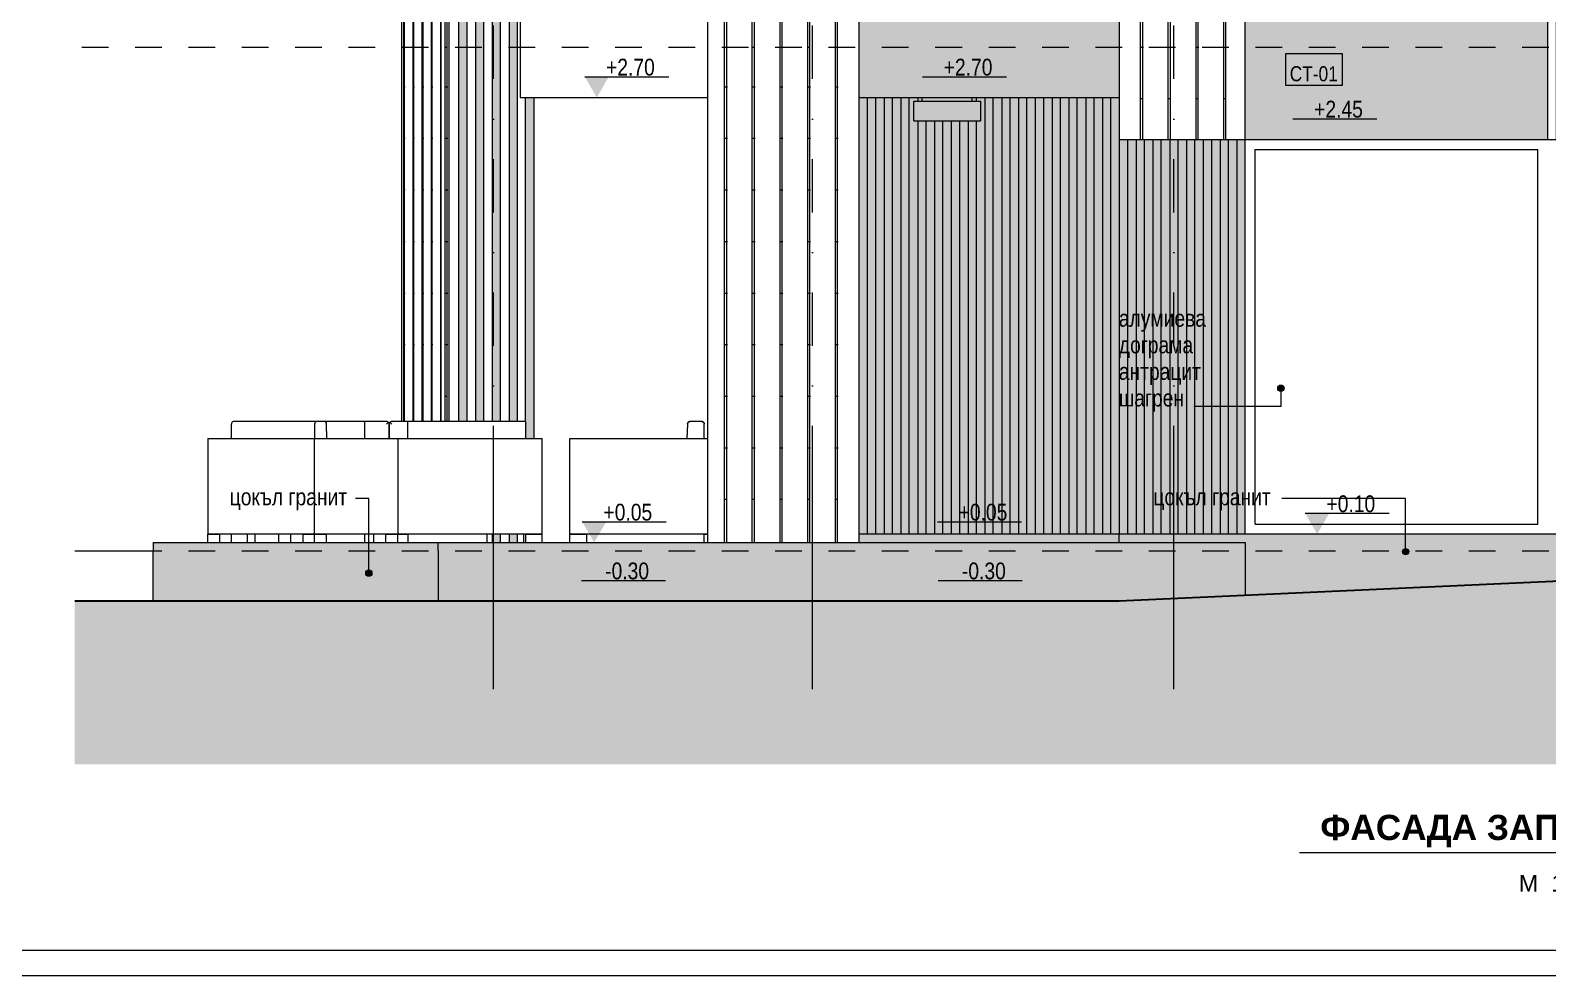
# Model space of a CAD drawing. Header units: centimetres. Extents: x 0 to 25250, y 0 to 2250.
# Drawn here: x 22882 to 23785, y 0 to 563 of the extents above; entities that cross this region are included whole.
import ezdxf

# ---------------------------------------------------------------- set-up
doc = ezdxf.new("R2010")
doc.units = ezdxf.units.CM
doc.linetypes.add('24-View-4$0$Dash', pattern=[31.75, 15.875, -15.875])
doc.linetypes.add('24-View-4$0$Dash dot', pattern=[79.375, 31.75, -23.8125, 0, -23.8125])
for name, color, linetype, lineweight in [('A-ANNO-NOTE', 7, 'Continuous', 9), ('A-DETL', 7, 'Continuous', 9), ('A-DETL-GENF', 7, 'Continuous', 9), ('A-FLOR', 7, 'Continuous', 9), ('A-FLOR-LEVL', 7, 'Continuous', 9), ('A-FLOR-PATT', 7, 'Continuous', 9), ('A-GLAZ', 7, 'Continuous', 5), ('A-GLAZ-CWMG', 7, 'Continuous', 9), ('A-WALL', 7, 'Continuous', 9), ('A-WALL-IDEN', 7, 'Continuous', 9), ('A-WALL-PATT', 7, 'Continuous', 9), ('E-LITE-EQPM', 7, 'Continuous', 9), ('G-ANNO-DIMS', 7, 'Continuous', 9), ('G-ANNO-TEXT', 7, 'Continuous', 9), ('G-ANNO-TTLB', 7, 'Continuous', 9), ('I-FURN', 7, 'Continuous', 9), ('S-GRID', 7, 'Continuous', 9)]:
    doc.layers.add(name, color=color, linetype=linetype, lineweight=lineweight)
doc.styles.add('24-View-4$0$Arial Narrow', font='ARIALN.TTF', dxfattribs={"height": 10})
doc.styles.add('24-View-4$0$Arial Narrow_1', font='ARIALN.TTF', dxfattribs={"height": 9})
doc.styles.add('24-View-4$0$Arial Narrow_2', font='ARIALN.TTF', dxfattribs={"height": 10})
doc.styles.add('24_xrefed$0$Arial', font='arial.ttf', dxfattribs={"height": 0.2})
doc.styles.add('24_xrefed$0$Arial_B', font='arialbd.ttf', dxfattribs={"height": 0.3})
pattern_1 = [(0, (23109.667, 252.922), (5.51, 30.709), [0.27975, -5.231]), (90, (23104.156, 252.9217), (-5.51, 30.709), [30.709, 0]), (90, (23104.58, 252.9217), (-5.51, 30.709), [30.709, 0])]
pattern_2 = [(0, (23109.667, 552.922), (5.51, 30.709), [0.27975, -5.231]), (90, (23104.156, 552.9217), (-5.51, 30.709), [30.709, 0]), (90, (23104.58, 552.9217), (-5.51, 30.709), [30.709, 0])]

# ---------------------------------------------------------------- blocks, each defined once
blk = doc.blocks.new('TEC_ОФИЦИАЛНА РАМКА - TEC_ОФИЦИАЛНА РАМКА-2548457-СГРАДА ТИП III - ФАСАДИ')
at = {"layer": 'G-ANNO-TTLB'}
for p, q in [((41.321, -4.146), (-46.129, -4.146)), ((-48.379, -4.446), (41.621, -4.446))]:
    blk.add_line(p, q, dxfattribs=at)
blk = doc.blocks.new('Viewport - TYPE-NAME SCALE LEVEL-1451543-СГРАДА ТИП III - ФАСАДИ')
at = {"layer": 'G-ANNO-TTLB'}
for p, q in [((0, -0.627), (0, 0.627)), ((2.363, 0), (-3.913, 0))]:
    blk.add_line(p, q, dxfattribs=at)
blk = doc.blocks.new('Sofa-08 - 1400 x 800-1678489-ЗАПАД')
at = {"layer": 'I-FURN'}
for p, q in [((-19.51, 77), (-32.61, 77)), ((-18.01, 67), (-18.01, 75.5)), ((-18.01, 75.5), (-18.01, 67)), ((-18.01, 67), (-18.01, 75.5)), ((-6.91, 77), (-16.51, 77)), ((-98.01, 10), (-98.01, 5)), ((61.99, 10), (61.99, 5))]:
    blk.add_line(p, q, dxfattribs=at)
for points in [[(-18.47, 76.58), (-18.55, 76.65), (-18.71, 76.78), (-18.97, 76.91), (-19.24, 76.98), (-19.42, 77), (-19.51, 77)], [(-19.51, 75.56), (-19.42, 75.65), (-19.24, 75.83), (-18.97, 76.1), (-18.71, 76.35), (-18.55, 76.51), (-18.47, 76.58)], [(-18.01, 75.5), (-18.01, 75.6), (-18.03, 75.8), (-18.12, 76.09), (-18.27, 76.36), (-18.4, 76.51), (-18.47, 76.58)], [(-18.18, 76.19), (-18.19, 76.21), (-18.2, 76.23), (-18.21, 76.25)], [(-18.06, 75.89), (-18.07, 75.91), (-18.07, 75.93), (-18.08, 75.96)], [(-17.55, 76.58), (-17.62, 76.51), (-17.75, 76.36), (-17.9, 76.09), (-17.99, 75.8), (-18.01, 75.6), (-18.01, 75.5)], [(-17.94, 75.96), (-17.95, 75.93), (-17.95, 75.91), (-17.96, 75.89)], [(-17.81, 76.25), (-17.82, 76.23), (-17.83, 76.21), (-17.84, 76.19)], [(-16.51, 77), (-16.6, 77), (-16.78, 76.98), (-17.05, 76.91), (-17.31, 76.78), (-17.47, 76.65), (-17.55, 76.58)], [(-17.55, 76.58), (-17.47, 76.51), (-17.31, 76.35), (-17.05, 76.1), (-16.78, 75.83), (-16.6, 75.65), (-16.51, 75.56)]]:
    blk.add_open_spline(points, degree=3, dxfattribs=at)
blk = doc.blocks.new('Tisch-12 Garten - 1200 x 700-1680447-ЗАПАД')
at = {"layer": 'I-FURN'}
blk.add_line((40.09, 10), (40.09, 5), dxfattribs=at)
blk = doc.blocks.new('Sofa-10 - 900 x 700-1663874-ЗАПАД')
at = {"layer": 'I-FURN'}
for p, q in [((63.09, 77), (-6.91, 77)), ((-6.91, 75.5), (-6.91, 77)), ((-6.91, 67), (-6.91, 75.5)), ((63.09, 77), (63.09, 75.5)), ((63.09, 75.5), (63.09, 67)), ((-12.89, 67), (73.09, 67)), ((73.09, 10), (73.09, 67)), ((-12.89, 10), (-6.91, 10)), ((73.09, 10), (-12.89, 10)), ((-6.91, 10), (-6.91, 5)), ((63.09, 10), (73.09, 10)), ((63.09, 10), (63.09, 5)), ((73.09, 5), (73.09, 10))]:
    blk.add_line(p, q, dxfattribs=at)
blk = doc.blocks.new('Sofa-10 - 900 x 700-V18-ЗАПАД')
at = {"layer": 'I-FURN'}
for p, q in [((-32.61, 77), (-56.34, 77)), ((-32.61, 77), (-32.61, 75.5)), ((-32.61, 75.5), (-32.61, 67)), ((-102.61, 10), (-102.61, 5)), ((-32.61, 10), (-32.61, 5))]:
    blk.add_line(p, q, dxfattribs=at)
blk = doc.blocks.new('Sofa-08 - 1400 x 800-V19-ЗАПАД')
at = {"layer": 'I-FURN'}
for p, q in [((159.53, 75.56), (159.18, 67)), ((168.09, 77), (161.03, 77)), ((169.59, 67), (169.59, 75.5)), ((89.59, 10), (89.59, 67)), ((89.59, 67), (171.59, 67)), ((89.59, 10), (99.59, 10)), ((89.59, 5), (89.59, 10)), ((171.59, 10), (89.59, 10)), ((99.59, 5), (99.59, 10)), ((169.59, 10), (171.59, 10)), ((169.59, 5), (169.59, 10))]:
    blk.add_line(p, q, dxfattribs=at)
for centre, start, end in [((161.03, 75.5), 90, 177.67847), ((168.09, 75.5), 360, 90)]:
    blk.add_arc(centre, 1.5, start, end, dxfattribs=at)
for points, knots in [([(159.58, 75.9), (159.57, 75.88), (159.55, 75.76), (159.53, 75.65), (159.53, 75.56)], [0.6902808, 0.6902808, 0.6902808, 0.6902808, 0.75, 1, 1, 1, 1]), ([(159.53, 75.56), (159.53, 75.65), (159.55, 75.76), (159.57, 75.88), (159.58, 75.9)], [0, 0, 0, 0, 0.25, 0.3097192, 0.3097192, 0.3097192, 0.3097192]), ([(159.71, 76.23), (159.69, 76.18), (159.65, 76.11), (159.62, 76.03), (159.61, 75.99)], [0.3744563, 0.3744563, 0.3744563, 0.3744563, 0.5, 0.6016652, 0.6016652, 0.6016652, 0.6016652]), ([(159.61, 75.99), (159.62, 76.03), (159.65, 76.11), (159.69, 76.18), (159.71, 76.23)], [0.3983348, 0.3983348, 0.3983348, 0.3983348, 0.5, 0.6255437, 0.6255437, 0.6255437, 0.6255437]), ([(160.59, 76.94), (160.56, 76.93), (160.48, 76.9), (160.4, 76.86), (160.35, 76.84)], [0.3983348, 0.3983348, 0.3983348, 0.3983348, 0.5, 0.6255437, 0.6255437, 0.6255437, 0.6255437]), ([(160.35, 76.84), (160.4, 76.86), (160.48, 76.9), (160.56, 76.93), (160.59, 76.94)], [0.3744563, 0.3744563, 0.3744563, 0.3744563, 0.5, 0.6016652, 0.6016652, 0.6016652, 0.6016652]), ([(161.03, 77), (160.94, 77), (160.82, 76.99), (160.71, 76.97), (160.69, 76.96)], [0, 0, 0, 0, 0.25, 0.3097192, 0.3097192, 0.3097192, 0.3097192]), ([(160.69, 76.96), (160.71, 76.97), (160.82, 76.99), (160.94, 77), (161.03, 77)], [0.6902808, 0.6902808, 0.6902808, 0.6902808, 0.75, 1, 1, 1, 1]), ([(168.43, 76.96), (168.41, 76.96), (168.3, 76.99), (168.18, 77), (168.09, 77)], [0.6897634, 0.6897634, 0.6897634, 0.6897634, 0.75, 1, 1, 1, 1]), ([(168.09, 77), (168.18, 77), (168.3, 76.99), (168.41, 76.96), (168.43, 76.96)], [0, 0, 0, 0, 0.25, 0.3102366, 0.3102366, 0.3102366, 0.3102366]), ([(168.77, 76.83), (168.73, 76.86), (168.65, 76.89), (168.57, 76.92), (168.53, 76.93)], [0.375, 0.375, 0.375, 0.375, 0.5, 0.6011906, 0.6011906, 0.6011906, 0.6011906]), ([(168.53, 76.93), (168.57, 76.92), (168.65, 76.89), (168.73, 76.86), (168.77, 76.83)], [0.3988094, 0.3988094, 0.3988094, 0.3988094, 0.5, 0.625, 0.625, 0.625, 0.625]), ([(169.52, 75.94), (169.51, 75.98), (169.48, 76.05), (169.45, 76.12), (169.44, 76.15)], [0.3988094, 0.3988094, 0.3988094, 0.3988094, 0.5, 0.590919, 0.590919, 0.590919, 0.590919]), ([(169.44, 76.15), (169.45, 76.12), (169.48, 76.05), (169.51, 75.98), (169.52, 75.94)], [0.409081, 0.409081, 0.409081, 0.409081, 0.5, 0.6011906, 0.6011906, 0.6011906, 0.6011906]), ([(169.59, 75.5), (169.59, 75.59), (169.58, 75.71), (169.55, 75.82), (169.55, 75.85)], [0, 0, 0, 0, 0.25, 0.3102366, 0.3102366, 0.3102366, 0.3102366]), ([(169.55, 75.85), (169.55, 75.82), (169.58, 75.71), (169.59, 75.59), (169.59, 75.5)], [0.6897634, 0.6897634, 0.6897634, 0.6897634, 0.75, 1, 1, 1, 1])]:
    blk.add_open_spline(points, degree=3, knots=knots, dxfattribs=at)
for points in [[(159.99, 76.58), (159.91, 76.51), (159.85, 76.43), (159.79, 76.35)], [(159.79, 76.35), (159.85, 76.43), (159.91, 76.51), (159.99, 76.58)], [(160.23, 76.77), (160.14, 76.72), (160.06, 76.65), (159.99, 76.58)], [(159.99, 76.58), (160.06, 76.65), (160.14, 76.72), (160.23, 76.77)], [(169.15, 76.56), (169.07, 76.64), (168.99, 76.7), (168.9, 76.76)], [(168.9, 76.76), (168.99, 76.7), (169.07, 76.64), (169.15, 76.56)], [(169.34, 76.32), (169.29, 76.4), (169.22, 76.48), (169.15, 76.56)], [(169.15, 76.56), (169.22, 76.48), (169.29, 76.4), (169.34, 76.32)]]:
    blk.add_open_spline(points, degree=3, dxfattribs=at)
blk = doc.blocks.new('Sofa-10 - 900 x 700-V20-ЗАПАД')
at = {"layer": 'I-FURN'}
for p, q in [((-111.89, 67), (-111.89, 75.5)), ((-61.33, 77), (-110.83, 77)), ((-62.39, 75.5), (-62.39, 67)), ((-56.34, 77), (-61.33, 77)), ((-55.03, 67), (-55.28, 75.56)), ((-126.03, 67), (-62.39, 67)), ((-126.03, 67), (-126.03, 10)), ((-62.39, 10), (-62.39, 67)), ((-62.39, 67), (-12.89, 67)), ((-12.89, 67), (-12.89, 10)), ((-126.03, 10), (-118.96, 10)), ((-126.03, 5), (-126.03, 10)), ((-62.39, 10), (-126.03, 10)), ((-118.96, 10), (-118.96, 5)), ((-111.89, 5), (-111.89, 10)), ((-83.6, 5), (-83.6, 10)), ((-76.53, 5), (-76.53, 10)), ((-69.46, 10), (-62.39, 10)), ((-69.46, 10), (-69.46, 5)), ((-62.39, 10), (-55.32, 10)), ((-62.39, 5), (-62.39, 10)), ((-12.89, 10), (-62.39, 10)), ((-55.32, 5), (-55.32, 10)), ((-27.04, 5), (-27.04, 10)), ((-19.96, 10), (-12.89, 10)), ((-19.96, 5), (-19.96, 10)), ((-12.89, 5), (-12.89, 10))]:
    blk.add_line(p, q, dxfattribs=at)
for centre, start_param, end_param in [((-110.83, 75.5), 0, 1.570796), ((-61.33, 75.5), 0, 1.570796), ((-56.34, 75.5), 4.752907, 6.283185)]:
    blk.add_ellipse(centre, major_axis=(0, 1.5), ratio=0.707107, start_param=start_param, end_param=end_param, dxfattribs=at)
blk = doc.blocks.new('Rectangular Mullion - TEC_LAMEL-2326487-ЗАПАД')
at = {"layer": 'A-GLAZ-CWMG', "true_color": 0xcfc6ba}
blk.add_hatch(color=9, dxfattribs=at).paths.add_polyline_path([(269.33, 10), (271.59, 10), (271.59, 270), (266.59, 270), (266.59, 10)])
at = {"layer": 'A-GLAZ-CWMG'}
for p, q in [((266.59, 270), (266.59, 10)), ((271.59, 10), (271.59, 270)), ((271.59, 10), (266.59, 10))]:
    blk.add_line(p, q, dxfattribs=at)
blk = doc.blocks.new('Rectangular Mullion - TEC_LAMEL-V21-ЗАПАД')
at = {"layer": 'A-GLAZ-CWMG', "true_color": 0xcfc6ba}
h = blk.add_hatch(color=9, dxfattribs=at)
h.paths.add_polyline_path([(296.59, 10), (301.59, 10), (301.59, 256.03), (296.59, 256.03), (296.59, 30.21)])
h.paths.add_polyline_path([(296.59, 267.81), (299.24, 267.81), (299.24, 270), (296.59, 270)])
at = {"layer": 'A-GLAZ-CWMG'}
for p, q in [((296.59, 270), (296.59, 267.81)), ((296.59, 256.03), (296.59, 10)), ((301.59, 10), (301.59, 256.03)), ((301.59, 10), (296.59, 10))]:
    blk.add_line(p, q, dxfattribs=at)
blk = doc.blocks.new('Rectangular Mullion - TEC_LAMEL-V22-ЗАПАД')
at = {"layer": 'A-GLAZ-CWMG', "true_color": 0xcfc6ba}
blk.add_hatch(color=9, dxfattribs=at).paths.add_polyline_path([(306.59, 10), (311.59, 10), (311.59, 256.03), (306.59, 256.03), (306.59, 30.21)])
at = {"layer": 'A-GLAZ-CWMG'}
for p, q in [((306.59, 256.03), (306.59, 10)), ((311.59, 10), (311.59, 256.03)), ((311.59, 10), (306.59, 10))]:
    blk.add_line(p, q, dxfattribs=at)
blk = doc.blocks.new('Rectangular Mullion - TEC_LAMEL-V23-ЗАПАД')
at = {"layer": 'A-GLAZ-CWMG', "true_color": 0xcfc6ba}
h = blk.add_hatch(color=9, dxfattribs=at)
h.paths.add_polyline_path([(326.59, 10), (331.59, 10), (331.59, 256.03), (326.59, 256.03), (326.59, 30.21)])
h.paths.add_polyline_path([(328.93, 267.81), (331.59, 267.81), (331.59, 270), (328.93, 270)])
at = {"layer": 'A-GLAZ-CWMG'}
for p, q in [((331.59, 267.81), (331.59, 270)), ((326.59, 256.03), (326.59, 10)), ((331.59, 10), (331.59, 256.03)), ((331.59, 10), (326.59, 10))]:
    blk.add_line(p, q, dxfattribs=at)
blk = doc.blocks.new('Rectangular Mullion - TEC_LAMEL-2421523-ЗАПАД')
at = {"layer": 'A-GLAZ-CWMG', "true_color": 0xcfc6ba}
blk.add_hatch(color=9, dxfattribs=at).paths.add_polyline_path([(23.34, 77), (28.34, 77), (28.34, 540.25), (26.59, 540.25), (26.59, 545.18), (23.34, 545.18), (23.34, 80.66)])
at = {"layer": 'A-GLAZ-CWMG'}
for p, q in [((23.34, 545.18), (26.59, 545.18)), ((23.34, 545.18), (23.34, 77)), ((28.34, 77), (28.34, 540.25))]:
    blk.add_line(p, q, dxfattribs=at)
blk = doc.blocks.new('Rectangular Mullion - TEC_LAMEL-V24-ЗАПАД')
at = {"layer": 'A-GLAZ-CWMG', "true_color": 0xcfc6ba}
h = blk.add_hatch(color=9, dxfattribs=at)
h.paths.add_polyline_path([(48.34, 5), (48.34, 10), (43.34, 10), (43.34, 5), (44.56, 5)])
h.paths.add_polyline_path([(43.34, 77), (48.34, 77), (48.34, 540.25), (46.59, 540.25), (46.59, 545.18), (43.34, 545.18), (43.34, 82.49)])
at = {"layer": 'A-GLAZ-CWMG'}
for p, q in [((43.34, 545.18), (46.59, 545.18)), ((43.34, 545.18), (43.34, 77)), ((48.34, 77), (48.34, 540.25)), ((43.34, 10), (43.34, 5)), ((48.34, 5), (48.34, 10))]:
    blk.add_line(p, q, dxfattribs=at)
blk = doc.blocks.new('Rectangular Mullion - TEC_LAMEL-V25-ЗАПАД')
at = {"layer": 'A-GLAZ-CWMG', "true_color": 0xcfc6ba}
h = blk.add_hatch(color=9, dxfattribs=at)
h.paths.add_polyline_path([(58.34, 5), (58.34, 10), (53.34, 10), (53.34, 5)])
h.paths.add_polyline_path([(53.34, 77), (58.34, 77), (58.34, 540.25), (56.59, 540.25), (56.59, 545.18), (53.34, 545.18), (53.34, 83.41)])
at = {"layer": 'A-GLAZ-CWMG'}
for p, q in [((53.34, 545.18), (56.59, 545.18)), ((53.34, 545.18), (53.34, 77)), ((58.34, 77), (58.34, 540.25)), ((53.34, 10), (53.34, 5)), ((58.34, 5), (58.34, 10))]:
    blk.add_line(p, q, dxfattribs=at)
blk = doc.blocks.new('SINGLE - F - 180x252-2482068-ЗАПАД')
at = {"layer": 'A-GLAZ'}
for p, q in [((497.49, 15.9), (497.49, 239.1)), ((497.49, 239.1), (665.69, 239.1)), ((665.69, 15.9), (665.69, 239.1)), ((497.49, 15.9), (665.69, 15.9))]:
    blk.add_line(p, q, dxfattribs=at)
blk = doc.blocks.new('Rectangular Mullion - TEC_LAMEL-2421484-ЗАПАД')
at = {"layer": 'A-GLAZ-CWMG', "true_color": 0xcfc6ba}
blk.add_hatch(color=9, dxfattribs=at).paths.add_polyline_path([(63.09, 67), (68.09, 67), (68.09, 270), (63.09, 270), (63.09, 75.5)])
at = {"layer": 'A-GLAZ-CWMG'}
for p, q in [((63.09, 77), (63.09, 270)), ((68.09, 270), (68.09, 67))]:
    blk.add_line(p, q, dxfattribs=at)
blk = doc.blocks.new('Rectangular Mullion - TEC_LAMEL-2379041-ЗАПАД')
at = {"layer": 'A-GLAZ-CWMG', "true_color": 0xcfc6ba}
blk.add_hatch(color=9, dxfattribs=at).paths.add_polyline_path([(416.59, 10), (421.59, 10), (421.59, 245), (416.59, 245), (416.59, 10.55)])
at = {"layer": 'A-GLAZ-CWMG'}
for p, q in [((416.59, 245), (416.59, 10)), ((421.59, 10), (421.59, 245)), ((421.59, 10), (416.59, 10))]:
    blk.add_line(p, q, dxfattribs=at)
blk = doc.blocks.new('Spot Elevations - ELEVATION_PROJECT-150941-ЗАПАД')
at = {"layer": 'A-ANNO-NOTE'}
blk.add_hatch(color=256, dxfattribs=at).paths.add_polyline_path([(991.89, 748.17), (1006.2, 748.17), (999.05, 735.77)])
blk.add_line((991.89, 748.17), (1041.89, 748.17), dxfattribs=at)
blk = doc.blocks.new('Deckenleuchte rund mit Ring Aufbau - 40-1643942-ЗАПАД')
at = {"layer": 'E-LITE-EQPM', "true_color": 0xffd6c1}
for points in [[(309.3, 256.03), (314.09, 256.03), (314.09, 267.81), (294.23, 267.81), (294.23, 256.03), (306.79, 256.03)], [(302.75, 267.81), (314.09, 267.81), (314.09, 270), (299.24, 270), (299.24, 267.81), (300.82, 267.81)], [(314.09, 267.81), (328.93, 267.81), (328.93, 270), (314.09, 270)], [(332.79, 256.03), (333.94, 256.03), (333.94, 267.81), (314.09, 267.81), (314.09, 256.03), (331.76, 256.03)]]:
    blk.add_hatch(color=254, dxfattribs=at).paths.add_polyline_path(points)
at = {"layer": 'E-LITE-EQPM'}
for p, q in [((294.09, 267.81), (294.09, 256.03)), ((294.23, 267.81), (314.09, 267.81)), ((299.09, 270), (299.09, 267.81)), ((314.09, 267.81), (333.94, 267.81)), ((329.09, 267.81), (329.09, 270)), ((334.09, 256.03), (334.09, 267.81)), ((294.23, 256.03), (314.09, 256.03)), ((314.09, 256.03), (333.94, 256.03))]:
    blk.add_line(p, q, dxfattribs=at)
blk = doc.blocks.new('Deckenleuchte rund mit Ring Aufbau - 40 ФОТО-1750059-ЗАПАД')
at = {"layer": 'E-LITE-EQPM'}
for p, q in [((294.09, 267.81), (294.09, 256.03)), ((294.23, 267.81), (294.23, 267.81)), ((299.09, 270), (299.09, 267.81)), ((329.09, 267.81), (329.09, 270)), ((333.94, 267.81), (333.94, 267.81)), ((334.09, 256.03), (334.09, 267.81)), ((294.23, 256.03), (294.23, 256.03)), ((333.94, 256.03), (333.94, 256.03))]:
    blk.add_line(p, q, dxfattribs=at)

msp = doc.modelspace()

# ---------------------------------------------------------------- block references
at = {"layer": 'G-ANNO-TTLB', "xscale": 50, "yscale": 50, "zscale": 50}
msp.add_blockref('TEC_ОФИЦИАЛНА РАМКА - TEC_ОФИЦИАЛНА РАМКА-2548457-СГРАДА ТИП III - ФАСАДИ', (23168.96, 222.31), dxfattribs=at)

# ---------------------------------------------------------------- next in the draw order: hatches: boundary and pattern name
at = {"layer": 'A-DETL-GENF'}
h = msp.add_hatch(dxfattribs=at)
h.set_pattern_fill('FP4_62', color=256, style=0, pattern_type=2)
h.set_pattern_definition([(0, (24399.072, 252.922), (19.05, 19.05), [19.05, -19.05]), (0, (24399.072, 260.066), (19.05, 19.05), [19.05, -19.05]), (0, (24399.072, 267.209), (19.05, 19.05), [19.05, -19.05]), (90, (24401.453, 269.59), (-19.05, 19.05), [19.05, -19.05]), (90, (24408.597, 269.59), (-19.05, 19.05), [19.05, -19.05]), (90, (24415.74, 269.59), (-19.05, 19.05), [19.05, -19.05])])
h.paths.add_polyline_path([(23407.76, 125.86), (24506.59, 125.86), (24506.59, 252.92), (24185.04, 252.92), (23530.04, 222.92), (22908.28, 222.92), (22908.28, 125.86), (23307.86, 125.86)])
at = {"layer": 'A-FLOR-PATT', "lineweight": 5, "true_color": 0xebebeb}
for points in [[(23108.07, 252.92), (23124.54, 252.92), (23124.54, 257.92), (22955.04, 257.92), (22955.04, 252.92), (23083.1, 252.92)], [(23595.06, 252.92), (23605.04, 252.92), (23605.04, 257.92), (23124.54, 257.92), (23124.54, 252.92), (23582.57, 252.92)]]:
    msp.add_hatch(color=7, dxfattribs=at).paths.add_polyline_path(points)
at = {"layer": 'A-WALL-PATT', "true_color": 0x8b8b8b}
h = msp.add_hatch(dxfattribs=at)
h.set_pattern_fill('FP4_57', color=252, style=0, pattern_type=2)
h.set_pattern_definition(pattern_2)
h.paths.add_polyline_path([(23108.07, 552.92), (23126.35, 552.92), (23126.35, 798.53), (23130.04, 800.94), (23130.04, 802.32), (23132.16, 802.32), (23140.04, 807.46), (23140.04, 808.84), (23142.16, 808.84), (23150.04, 813.98), (23150.04, 815.36), (23152.16, 815.36), (23160.04, 820.5), (23160.04, 821.88), (23162.16, 821.88), (23170.04, 827.02), (23170.04, 828.4), (23172.16, 828.4), (23174.6, 829.99), (23207.64, 890.92), (23104.75, 823.82), (23104.75, 552.92)])
h = msp.add_hatch(dxfattribs=at)
h.set_pattern_fill('FP4_57', color=252, style=0, pattern_type=2)
h.set_pattern_definition(pattern_2)
h.paths.add_polyline_path([(23102.98, 552.92), (23104.75, 552.92), (23104.75, 823.82), (23102.98, 822.67), (23102.98, 629.14)])
h = msp.add_hatch(dxfattribs=at)
h.set_pattern_fill('FP4_54', color=252, style=0, pattern_type=2)
h.set_pattern_definition([(0, (23394.126, 552.922), (16.51, 30.709), [0.8382, -15.672]), (90, (23377.616, 552.922), (-16.51, 30.709), [30.709, 0]), (90, (23378.886, 552.922), (-16.51, 30.709), [30.709, 0])])
h.paths.add_polyline_path([(23285.04, 552.92), (23375.04, 552.92), (23375.04, 828.1), (23285.04, 828.1), (23285.04, 566.23)])
h = msp.add_hatch(dxfattribs=at)
h.set_pattern_fill('FP4_52', color=252, style=0, pattern_type=2)
h.set_pattern_definition([(0, (23625.266, 552.922), (16.51, 30.709), [0.8382, -15.672]), (90, (23608.756, 552.922), (-16.51, 30.709), [30.709, 0]), (90, (23610.026, 552.922), (-16.51, 30.709), [30.709, 0])])
h.paths.add_polyline_path([(23532.62, 497.92), (23605.04, 497.92), (23605.04, 805.91), (23530.04, 805.91), (23530.04, 497.92)])
h = msp.add_hatch(dxfattribs=at)
h.set_pattern_fill('FP4_51', color=252, style=0, pattern_type=2)
h.set_pattern_definition([(0, (24071.036, 552.922), (16.51, 30.709), [0.8382, -15.672]), (90, (24054.526, 552.922), (-16.51, 30.709), [30.709, 0]), (90, (24055.796, 552.922), (-16.51, 30.709), [30.709, 0])])
h.paths.add_polyline_path([(23785.04, 497.92), (24060.04, 497.92), (24060.04, 805.91), (23785.04, 805.91), (23785.04, 503.32)])
h = msp.add_hatch(dxfattribs=at)
h.set_pattern_fill('FP4_58', color=252, style=0, pattern_type=2)
h.set_pattern_definition([(0, (23144.27, 552.922), (15.563, 30.709), [0.7901, -14.773]), (90, (23128.708, 552.922), (-15.563, 30.709), [30.709, 0]), (90, (23129.905, 552.922), (-15.563, 30.709), [30.709, 0])])
h.paths.add_polyline_path([(23126.35, 552.92), (23131.06, 552.92), (23131.02, 793.17), (23130.04, 793.17), (23130.04, 798.53), (23126.35, 798.53), (23126.35, 629.14)])
at = {"layer": 'A-WALL-PATT', "true_color": 0x787878}
msp.add_hatch(color=8, dxfattribs=at).paths.add_polyline_path([(23375.04, 522.92), (23530.04, 522.98), (23530.04, 577.92), (23375.04, 577.92), (23375.04, 526.91)])
at = {"layer": 'A-WALL-PATT', "lineweight": 5, "true_color": 0x787878}
msp.add_hatch(color=8, dxfattribs=at).paths.add_polyline_path([(23605.04, 497.92), (23785.04, 497.92), (23785.04, 572.92), (23605.04, 572.92), (23605.04, 503.32)])
at = {"layer": 'A-WALL-PATT', "true_color": 0x8b8b8b}
h = msp.add_hatch(dxfattribs=at)
h.set_pattern_fill('FP4_55', color=252, style=0, pattern_type=2)
h.set_pattern_definition(pattern_1)
h.paths.add_polyline_path([(23102.98, 329.92), (23104.75, 329.92), (23104.75, 552.92), (23102.98, 552.92), (23102.98, 330.32)])
h = msp.add_hatch(dxfattribs=at)
h.set_pattern_fill('FP4_55', color=252, style=0, pattern_type=2)
h.set_pattern_definition(pattern_1)
h.paths.add_polyline_path([(23108.07, 329.92), (23126.35, 329.92), (23126.35, 552.92), (23104.75, 552.92), (23104.75, 329.92), (23106.54, 329.92)])
h = msp.add_hatch(dxfattribs=at)
h.set_pattern_fill('FP4_56', color=252, style=0, pattern_type=2)
h.set_pattern_definition([(0, (23144.27, 252.922), (15.563, 30.709), [0.7901, -14.773]), (90, (23128.708, 252.922), (-15.563, 30.709), [30.709, 0]), (90, (23129.905, 252.922), (-15.563, 30.709), [30.709, 0])])
h.paths.add_polyline_path([(23126.35, 329.92), (23131.06, 329.92), (23131.06, 552.92), (23126.35, 552.92), (23126.35, 332.62)])
h = msp.add_hatch(dxfattribs=at)
h.set_pattern_fill('FP4_53', color=252, style=0, pattern_type=2)
h.set_pattern_definition([(0, (23394.126, 252.922), (16.51, 30.709), [0.8382, -15.672]), (90, (23377.616, 252.922), (-16.51, 30.709), [30.709, 0]), (90, (23378.886, 252.922), (-16.51, 30.709), [30.709, 0])])
h.paths.add_polyline_path([(23285.04, 257.92), (23375.04, 257.92), (23375.04, 552.92), (23285.04, 552.92), (23285.04, 283.13)])
at = {"layer": 'A-WALL-PATT', "true_color": 0x787878}
h = msp.add_hatch(color=8, dxfattribs=at)
h.paths.add_polyline_path([(23535.04, 262.92), (23540.04, 262.92), (23540.04, 497.92), (23535.04, 497.92), (23535.04, 263.48)])
h.paths.add_polyline_path([(24102.54, 262.92), (24102.54, 320.92), (24097.54, 320.92), (24097.54, 262.92), (24100.77, 262.92)])
h.paths.add_polyline_path([(23545.04, 262.92), (23550.04, 262.92), (23550.04, 497.92), (23545.04, 497.92), (23545.04, 267.41)])
h.paths.add_polyline_path([(23555.04, 262.92), (23560.04, 262.92), (23560.04, 497.92), (23555.04, 497.92), (23555.04, 267.41)])
h.paths.add_polyline_path([(24092.54, 262.92), (24092.54, 320.92), (24087.54, 320.92), (24087.54, 262.92), (24088.29, 262.92)])
h.paths.add_polyline_path([(24082.54, 262.92), (24082.54, 320.92), (24077.54, 320.92), (24077.54, 262.92), (24082.04, 262.92)])
h.paths.add_polyline_path([(24072.54, 262.92), (24072.54, 320.92), (24067.54, 320.92), (24067.54, 262.92), (24069.56, 262.92)])
h.paths.add_polyline_path([(24062.54, 262.92), (24062.54, 320.92), (24055.04, 320.92), (24055.04, 262.92), (24057.07, 262.92)])
h.paths.add_polyline_path([(24050.04, 262.92), (24050.04, 497.92), (24045.04, 497.92), (24045.04, 262.92)])
h.paths.add_polyline_path([(24040.04, 262.92), (24040.04, 497.92), (24035.04, 497.92), (24035.04, 262.92)])
h.paths.add_polyline_path([(24030.04, 262.92), (24030.04, 497.92), (24025.04, 497.92), (24025.04, 262.92)])
h.paths.add_polyline_path([(24020.04, 262.92), (24020.04, 497.92), (24015.04, 497.92), (24015.04, 262.92), (24019.61, 262.92)])
h.paths.add_polyline_path([(24010.04, 262.92), (24010.04, 497.92), (24005.04, 497.92), (24005.04, 262.92), (24007.12, 262.92)])
h.paths.add_polyline_path([(24000.04, 262.92), (24000.04, 497.92), (23995.04, 497.92), (23995.04, 262.92)])
h.paths.add_polyline_path([(23990.04, 262.92), (23990.04, 497.92), (23985.04, 497.92), (23985.04, 262.92)])
h.paths.add_polyline_path([(23980.04, 262.92), (23980.04, 497.92), (23975.04, 497.92), (23975.04, 262.92)])
h.paths.add_polyline_path([(23970.04, 262.92), (23970.04, 497.92), (23965.04, 497.92), (23965.04, 262.92)])
h.paths.add_polyline_path([(23855.04, 262.92), (23855.04, 497.92), (23850.04, 497.92), (23850.04, 262.92), (23851.04, 262.92)])
h.paths.add_polyline_path([(23845.04, 262.92), (23845.04, 497.92), (23840.04, 497.92), (23840.04, 262.92), (23844.79, 262.92)])
h.paths.add_polyline_path([(23835.04, 262.92), (23835.04, 497.92), (23830.04, 497.92), (23830.04, 262.92), (23832.31, 262.92)])
h.paths.add_polyline_path([(23825.04, 262.92), (23825.04, 497.92), (23820.04, 497.92), (23820.04, 262.92)])
h.paths.add_polyline_path([(23815.04, 262.92), (23815.04, 497.92), (23810.04, 497.92), (23810.04, 262.92)])
h.paths.add_polyline_path([(23805.04, 262.92), (23805.04, 497.92), (23800.04, 497.92), (23800.04, 262.92), (23801.09, 262.92)])
h.paths.add_polyline_path([(23565.04, 262.92), (23570.04, 262.92), (23570.04, 497.92), (23565.04, 497.92), (23565.04, 267.41)])
h.paths.add_polyline_path([(23575.04, 262.92), (23580.04, 262.92), (23580.04, 497.92), (23575.04, 497.92), (23575.04, 263.48)])
h.paths.add_polyline_path([(23795.04, 262.92), (23795.04, 497.92), (23790.04, 497.92), (23790.04, 262.92), (23794.85, 262.92)])
h.paths.add_polyline_path([(24107.54, 262.92), (24112.54, 262.92), (24112.54, 320.92), (24107.54, 320.92), (24107.54, 263.48)])
h.paths.add_polyline_path([(23585.04, 262.92), (23590.04, 262.92), (23590.04, 497.92), (23585.04, 497.92), (23585.04, 263.48)])
h.paths.add_polyline_path([(24117.54, 262.92), (24122.54, 262.92), (24122.54, 320.92), (24117.54, 320.92), (24117.54, 267.41)])
h.paths.add_polyline_path([(23595.04, 262.92), (23600.04, 262.92), (23600.04, 497.92), (23595.04, 497.92), (23595.04, 263.48)])
h.paths.add_polyline_path([(24127.54, 262.92), (24132.54, 262.92), (24132.54, 320.92), (24127.54, 320.92), (24127.54, 263.48)])
h.paths.add_polyline_path([(24137.54, 262.92), (24142.54, 262.92), (24142.54, 320.92), (24137.54, 320.92), (24137.54, 263.48)])
h.paths.add_polyline_path([(24147.54, 262.92), (24152.54, 262.92), (24152.54, 320.92), (24147.54, 320.92), (24147.54, 263.48)])
h.paths.add_polyline_path([(24157.54, 262.92), (24162.54, 262.92), (24162.54, 320.92), (24157.54, 320.92), (24157.54, 263.48)])
h.paths.add_polyline_path([(24167.54, 262.92), (24172.54, 262.92), (24172.54, 320.92), (24167.54, 320.92), (24167.54, 263.48)])
h.paths.add_polyline_path([(24177.54, 262.92), (24185.04, 262.92), (24185.04, 320.92), (24177.54, 320.92), (24177.54, 267.41)])
h.paths.add_polyline_path([(24185.04, 470.92), (24185.04, 552.92), (24177.54, 552.92), (24177.54, 470.92), (24181.94, 470.92)])
h.paths.add_polyline_path([(24112.54, 470.92), (24112.54, 552.92), (24107.54, 552.92), (24107.54, 470.92)])
h.paths.add_polyline_path([(24117.54, 470.92), (24122.54, 470.92), (24122.54, 552.92), (24117.54, 552.92), (24117.54, 471.86)])
h.paths.add_polyline_path([(24172.54, 470.92), (24172.54, 552.92), (24167.54, 552.92), (24167.54, 470.92), (24169.45, 470.92)])
h.paths.add_polyline_path([(24127.54, 470.92), (24132.54, 470.92), (24132.54, 552.92), (24127.54, 552.92), (24127.54, 471.86)])
h.paths.add_polyline_path([(24137.54, 470.92), (24142.54, 470.92), (24142.54, 552.92), (24137.54, 552.92), (24137.54, 471.86)])
h.paths.add_polyline_path([(24147.54, 470.92), (24152.54, 470.92), (24152.54, 552.92), (24147.54, 552.92), (24147.54, 471.86)])
h.paths.add_polyline_path([(24157.54, 470.92), (24162.54, 470.92), (24162.54, 552.92), (24157.54, 552.92), (24157.54, 471.86)])
h.paths.add_polyline_path([(24102.54, 470.92), (24102.54, 552.92), (24097.54, 552.92), (24097.54, 470.92)])
h.paths.add_polyline_path([(24092.54, 470.92), (24092.54, 552.92), (24087.54, 552.92), (24087.54, 470.92)])
h.paths.add_polyline_path([(24082.54, 470.92), (24082.54, 552.92), (24077.54, 552.92), (24077.54, 470.92), (24082.04, 470.92)])
h.paths.add_polyline_path([(24072.54, 470.92), (24072.54, 552.92), (24067.54, 552.92), (24067.54, 470.92), (24069.56, 470.92)])
h.paths.add_polyline_path([(24062.54, 470.92), (24062.54, 552.92), (24060.04, 552.92), (24060.04, 497.92), (24055.04, 497.92), (24055.04, 470.92), (24057.07, 470.92)])
h = msp.add_hatch(color=8, dxfattribs=at)
h.paths.add_polyline_path([(23380.04, 262.92), (23380.04, 522.92), (23375.04, 522.92), (23375.04, 262.92)])
h.paths.add_polyline_path([(23510.04, 262.92), (23510.04, 522.92), (23505.04, 522.92), (23505.04, 262.92), (23507.65, 262.92)])
h.paths.add_polyline_path([(23515.04, 262.92), (23520.04, 262.92), (23520.04, 522.92), (23515.04, 522.92), (23515.04, 267.41)])
h.paths.add_polyline_path([(23390.04, 262.92), (23390.04, 522.92), (23385.04, 522.92), (23385.04, 262.92)])
h.paths.add_polyline_path([(23395.04, 262.92), (23400.04, 262.92), (23400.04, 522.92), (23395.04, 522.92), (23395.04, 267.41)])
h.paths.add_polyline_path([(23405.04, 262.92), (23410.04, 262.92), (23410.04, 508.95), (23407.69, 508.95), (23407.69, 520.73), (23410.04, 520.73), (23410.04, 522.92), (23405.04, 522.92), (23405.04, 267.41)])
h.paths.add_polyline_path([(23525.04, 262.92), (23530.04, 262.92), (23530.04, 522.92), (23525.04, 522.92), (23525.04, 267.41)])
h.paths.add_polyline_path([(23500.04, 262.92), (23500.04, 522.92), (23495.04, 522.92), (23495.04, 262.92)])
h.paths.add_polyline_path([(23490.04, 262.92), (23490.04, 522.92), (23485.04, 522.92), (23485.04, 262.92)])
h.paths.add_polyline_path([(23480.04, 262.92), (23480.04, 522.92), (23475.04, 522.92), (23475.04, 262.92)])
h.paths.add_polyline_path([(23465.04, 262.92), (23470.04, 262.92), (23470.04, 522.92), (23465.04, 522.92), (23465.04, 267.41)])
h.paths.add_polyline_path([(23460.04, 262.92), (23460.04, 522.92), (23455.04, 522.92), (23455.04, 262.92), (23457.7, 262.92)])
h.paths.add_polyline_path([(23450.04, 262.92), (23450.04, 522.92), (23445.04, 522.92), (23445.04, 520.73), (23447.4, 520.73), (23447.4, 508.95), (23445.04, 508.95), (23445.04, 262.92)])
h.paths.add_polyline_path([(23435.04, 262.92), (23440.04, 262.92), (23440.04, 508.95), (23435.04, 508.95), (23435.04, 283.13)])
h.paths.add_polyline_path([(23430.04, 262.92), (23430.04, 508.95), (23425.04, 508.95), (23425.04, 262.92)])
h.paths.add_polyline_path([(23420.04, 262.92), (23420.04, 508.95), (23415.04, 508.95), (23415.04, 262.92)])
at = {"layer": 'A-WALL-PATT', "lineweight": 5, "true_color": 0xebebeb}
for points in [[(23375.04, 257.92), (23530.04, 257.92), (23530.04, 262.92), (23375.04, 262.92)], [(23694.95, 252.92), (24185.04, 252.92), (24185.04, 262.92), (23960.04, 262.92), (23960.04, 260.92), (23860.04, 260.92), (23860.04, 262.92), (23785.04, 262.92), (23785.04, 260.92), (23605.04, 260.92), (23605.04, 262.92), (23530.04, 262.92), (23530.04, 257.92), (23605.04, 257.92), (23605.04, 252.92), (23682.46, 252.92)], [(23645, 260.92), (23785.04, 260.92), (23785.04, 262.92), (23605.04, 262.92), (23605.04, 260.92), (23632.52, 260.92)], [(22955.04, 222.92), (23124.54, 222.92), (23124.54, 252.92), (22955.04, 252.92), (22955.04, 251.68)], [(23124.54, 222.92), (23530.04, 222.92), (23605.04, 226.36), (23605.04, 252.92), (23124.54, 252.92), (23124.54, 251.68)], [(23605.04, 226.36), (24185.04, 252.92), (23605.04, 252.92), (23605.04, 251.68)]]:
    msp.add_hatch(color=7, dxfattribs=at).paths.add_polyline_path(points)
at = {"layer": 'G-ANNO-TEXT'}
h = msp.add_hatch(color=256, dxfattribs=at)
edge = h.paths.add_edge_path()
edge.add_arc((23626.25, 349.8), 1.88, 0, 360)
h = msp.add_hatch(color=256, dxfattribs=at)
edge = h.paths.add_edge_path()
edge.add_arc((23700.47, 252.52), 1.87, 0, 360)
h = msp.add_hatch(color=256, dxfattribs=at)
edge = h.paths.add_edge_path()
edge.add_arc((23083.35, 239.68), 1.87, 0, 360)

# ---------------------------------------------------------------- next in the draw order: linework, layer by layer
at = {"layer": 'A-DETL', "color": 7, "lineweight": 30}
for p, q in [((24185.04, 252.92), (23530.04, 222.92)), ((23530.04, 222.92), (22908.28, 222.92))]:
    msp.add_line(p, q, dxfattribs=at)
at = {"layer": 'A-FLOR'}
for p, q in [((22908.28, 252.92), (22955.04, 252.92)), ((22955.04, 257.92), (23605.04, 257.92)), ((22955.04, 257.92), (22955.04, 252.92)), ((23124.54, 252.92), (23124.54, 257.92)), ((23605.04, 257.92), (23605.04, 252.92))]:
    msp.add_line(p, q, dxfattribs=at)
at = {"layer": 'A-FLOR-LEVL', "linetype": '24-View-4$0$Dash'}
for p, q in [((22912.56, 552.92), (24432.63, 552.92)), ((22912.56, 252.92), (24432.63, 252.92))]:
    msp.add_line(p, q, dxfattribs=at)
at = {"layer": 'A-WALL'}
for p, q in [((23285.04, 828.1), (23285.04, 257.92)), ((23375.04, 828.11), (23375.04, 257.92)), ((23102.98, 329.92), (23102.98, 812.8)), ((23173.43, 806.73), (23173.43, 522.92)), ((23530.04, 805.91), (23530.04, 497.92)), ((23605.04, 497.92), (23605.04, 805.92)), ((23785.04, 805.92), (23785.04, 497.92)), ((23126.35, 329.92), (23126.35, 798.53)), ((23131.06, 793.17), (23131.06, 329.92)), ((23173.43, 522.92), (23285.04, 522.92)), ((23176.54, 329.92), (23176.54, 522.92)), ((23375.04, 522.92), (23530.04, 522.92)), ((23530.04, 497.92), (24060.04, 497.92)), ((24185.04, 262.92), (23375.04, 262.92)), ((23530.04, 257.92), (23530.04, 262.92)), ((22955.04, 222.92), (22955.04, 252.92)), ((23124.54, 252.92), (23124.54, 222.92)), ((23605.04, 252.92), (23605.04, 226.36))]:
    msp.add_line(p, q, dxfattribs=at)
at = {"layer": 'A-WALL-IDEN', "flags": 128}
msp.add_lwpolyline([(23629.28, 549.2), (23662.73, 549.2), (23662.73, 530), (23629.28, 530)], close=True, dxfattribs=at)
at = {"layer": 'G-ANNO-TEXT'}
for p, q in [((23626.25, 349.8), (23626.25, 338.83)), ((23610.82, 338.83), (23574.47, 338.83)), ((23626.25, 338.83), (23610.82, 338.83)), ((23083.35, 284.09), (23075.38, 284.09)), ((23083.35, 239.68), (23083.35, 284.09)), ((23668.03, 284.09), (23626.79, 284.09)), ((23700.47, 284.09), (23668.03, 284.09)), ((23700.47, 252.52), (23700.47, 284.09))]:
    msp.add_line(p, q, dxfattribs=at)
for centre, radius in [((23626.25, 349.8), 1.88), ((23700.47, 252.52), 1.87), ((23083.35, 239.68), 1.87)]:
    msp.add_circle(centre, radius, dxfattribs=at)
at = {"layer": 'S-GRID', "color": 1, "linetype": '24-View-4$0$Dash dot', "lineweight": 18, "true_color": 0xff0000}
for p, q in [((23157.54, 295.57), (23157.54, 932.78)), ((23347.54, 295.57), (23347.54, 932.78)), ((23562.54, 295.57), (23562.54, 932.78))]:
    msp.add_line(p, q, dxfattribs=at)
at = {"layer": 'S-GRID', "color": 1, "lineweight": 18, "true_color": 0xff0000}
for p, q in [((23157.54, 170.57), (23157.54, 295.57)), ((23347.54, 170.57), (23347.54, 295.57)), ((23562.54, 170.57), (23562.54, 295.57))]:
    msp.add_line(p, q, dxfattribs=at)

# ---------------------------------------------------------------- next in the draw order: block references
at = {"layer": 'A-GLAZ'}
msp.add_blockref('SINGLE - F - 180x252-2482068-ЗАПАД', (23113.46, 252.92), dxfattribs=at)
at = {"layer": 'A-GLAZ-CWMG'}
for name, p in [('Rectangular Mullion - TEC_LAMEL-2421523-ЗАПАД', (23113.46, 252.92)), ('Rectangular Mullion - TEC_LAMEL-2421523-ЗАПАД', (23123.46, 252.92)), ('Rectangular Mullion - TEC_LAMEL-V24-ЗАПАД', (23113.46, 252.92)), ('Rectangular Mullion - TEC_LAMEL-V25-ЗАПАД', (23113.46, 252.92)), ('Rectangular Mullion - TEC_LAMEL-2421484-ЗАПАД', (23113.46, 252.92)), ('Rectangular Mullion - TEC_LAMEL-2326487-ЗАПАД', (23113.46, 252.92)), ('Rectangular Mullion - TEC_LAMEL-2326487-ЗАПАД', (23123.46, 252.92)), ('Rectangular Mullion - TEC_LAMEL-2326487-ЗАПАД', (23133.46, 252.92)), ('Rectangular Mullion - TEC_LAMEL-V21-ЗАПАД', (23113.46, 252.92)), ('Rectangular Mullion - TEC_LAMEL-V23-ЗАПАД', (23113.46, 252.92)), ('Rectangular Mullion - TEC_LAMEL-2326487-ЗАПАД', (23183.46, 252.92)), ('Rectangular Mullion - TEC_LAMEL-2326487-ЗАПАД', (23193.46, 252.92)), ('Rectangular Mullion - TEC_LAMEL-2326487-ЗАПАД', (23203.46, 252.92)), ('Rectangular Mullion - TEC_LAMEL-2326487-ЗАПАД', (23213.46, 252.92)), ('Rectangular Mullion - TEC_LAMEL-2326487-ЗАПАД', (23223.46, 252.92)), ('Rectangular Mullion - TEC_LAMEL-2326487-ЗАПАД', (23233.46, 252.92)), ('Rectangular Mullion - TEC_LAMEL-2326487-ЗАПАД', (23243.46, 252.92)), ('Rectangular Mullion - TEC_LAMEL-2326487-ЗАПАД', (23253.46, 252.92)), ('Rectangular Mullion - TEC_LAMEL-V22-ЗАПАД', (23113.46, 252.92)), ('Rectangular Mullion - TEC_LAMEL-V22-ЗАПАД', (23123.46, 252.92)), ('Rectangular Mullion - TEC_LAMEL-2379041-ЗАПАД', (23113.46, 252.92)), ('Rectangular Mullion - TEC_LAMEL-2379041-ЗАПАД', (23123.46, 252.92)), ('Rectangular Mullion - TEC_LAMEL-2379041-ЗАПАД', (23133.46, 252.92)), ('Rectangular Mullion - TEC_LAMEL-2379041-ЗАПАД', (23143.46, 252.92)), ('Rectangular Mullion - TEC_LAMEL-2379041-ЗАПАД', (23153.46, 252.92)), ('Rectangular Mullion - TEC_LAMEL-2379041-ЗАПАД', (23163.46, 252.92)), ('Rectangular Mullion - TEC_LAMEL-2379041-ЗАПАД', (23173.46, 252.92)), ('Rectangular Mullion - TEC_LAMEL-2379041-ЗАПАД', (23183.46, 252.92))]:
    msp.add_blockref(name, p, dxfattribs=at)
at = {"layer": 'E-LITE-EQPM'}
for name in ['Deckenleuchte rund mit Ring Aufbau - 40-1643942-ЗАПАД', 'Deckenleuchte rund mit Ring Aufbau - 40 ФОТО-1750059-ЗАПАД']:
    msp.add_blockref(name, (23113.46, 252.92), dxfattribs=at)
at = {"layer": 'G-ANNO-DIMS'}
for p in [(22220, -212.85), (22421, -212.85), (22641.5, -237.85), (22648.82, -472.85), (22218.46, -477.85), (22429.88, -477.85), (22217.99, -512.85), (22430.34, -512.85)]:
    msp.add_blockref('Spot Elevations - ELEVATION_PROJECT-150941-ЗАПАД', p, dxfattribs=at)
at = {"layer": 'G-ANNO-TTLB', "xscale": 50, "yscale": 50, "zscale": 50}
msp.add_blockref('Viewport - TYPE-NAME SCALE LEVEL-1451543-СГРАДА ТИП III - ФАСАДИ', (23832.93, 73.24), dxfattribs=at)
at = {"layer": 'I-FURN'}
for name in ['Sofa-10 - 900 x 700-V20-ЗАПАД', 'Sofa-10 - 900 x 700-V18-ЗАПАД', 'Sofa-08 - 1400 x 800-1678489-ЗАПАД', 'Sofa-10 - 900 x 700-1663874-ЗАПАД', 'Sofa-08 - 1400 x 800-V19-ЗАПАД', 'Tisch-12 Garten - 1200 x 700-1680447-ЗАПАД']:
    msp.add_blockref(name, (23113.46, 252.92), dxfattribs=at)

# ---------------------------------------------------------------- next in the draw order: texts
at = {"layer": 'A-WALL-IDEN', "insert": (23645.83, 537.01), "char_height": 9, "width": 28.45, "attachment_point": 5, "line_spacing_factor": 0.949189, "style": '24-View-4$0$Arial Narrow_1'}
msp.add_mtext('\\pt25.00002,50.00004,74.99997,99.99999,125.00001,150.00003,174.99996,199.99998,225,250.00002,275.00004,299.99997,324.99999,350.00001,375.00003,399.99996,424.99998,450,475.00002,500.00004,524.99997,549.99999,575.00001,600.00003,624.99996,649.99998,675,700.00002,725.00004,749.99997,774.99999,800.00001;{\\fArial Narrow|b0|i0|c204|p34;СТ}-01', dxfattribs=at)
at = {"layer": 'G-ANNO-DIMS', "char_height": 10, "attachment_point": 1, "line_spacing_factor": 0.974696, "style": '24-View-4$0$Arial Narrow'}
for s, insert, width in [('+2.70', (23224.57, 546.01), 34.7536), ('+2.70', (23425.56, 546.01), 34.7536), ('+2.45', (23646.06, 521.01), 34.7536), ('+0.05', (23223.02, 281.01), 34.7536), ('+0.05', (23434.45, 281.01), 34.7536), ('+0.10', (23653.39, 286.01), 34.7536), ('-0.30', (23224.04, 246.01), 31.1923), ('-0.30', (23436.39, 246.01), 31.1923)]:
    msp.add_mtext(s, dxfattribs=dict(at, insert=insert, width=width))
at = {"layer": 'G-ANNO-TEXT', "char_height": 10, "line_spacing_factor": 0.949189, "style": '24-View-4$0$Arial Narrow_2'}
for s, insert, width, attachment_point in [('\\pt15,30,45,60,75,90,105,120,135,150,165,180,195,210,225,240,255,270,285,300,315,330,345,360,375,390,405,420,435,450,465,480;{\\fArial Narrow|b0|i0|c204|p34;алумиева дограма антрацит шагрен}', (23529.79, 396.43), 76.05, 1), ('\\pt15,30,45,60,75,90,105,120,135,150,165,180,195,210,225,240,255,270,285,300,315,330,345,360,375,390,405,420,435,450,465,480;{\\fArial Narrow|b0|i0|c204|p34;цокъл гранит}', (23070.4, 290.1), 112.8, 3), ('\\pt15,30,45,60,75,90,105,120,135,150,165,180,195,210,225,240,255,270,285,300,315,330,345,360,375,390,405,420,435,450,465,480;{\\fArial Narrow|b0|i0|c204|p34;цокъл гранит}', (23550.35, 290.1), 112.8, 1)]:
    msp.add_mtext(s, dxfattribs=dict(at, insert=insert, width=width, attachment_point=attachment_point))
at = {"layer": 'G-ANNO-TTLB', "attachment_point": 6, "line_spacing_factor": 0.936439}
for s, insert, char_height, width, style in [('\\pt60,120,180,240,300,360,420,480,540,600,660,720,780,840,900,960,1020,1080,1140,1200,1260,1320,1380,1440,1500,1560,1620,1680,1740,1800,1860,1920;{\\fArial|b1|i0|c204|p34;ФАСАДА ЗАПАД}', (23822.25, 86.1), 15, 172.65, '24_xrefed$0$Arial_B'), ('\\pt60,120,180,240,300,360,420,480,540,600,660,720,780,840,900,960,1020,1080,1140,1200,1260,1320,1380,1440,1500,1560,1620,1680,1740,1800,1860,1920;M  1 : 50', (23822.17, 54.96), 10, 55.25, '24_xrefed$0$Arial')]:
    msp.add_mtext(s, dxfattribs=dict(at, insert=insert, char_height=char_height, width=width, style=style))

doc.saveas('drawing.dxf')
